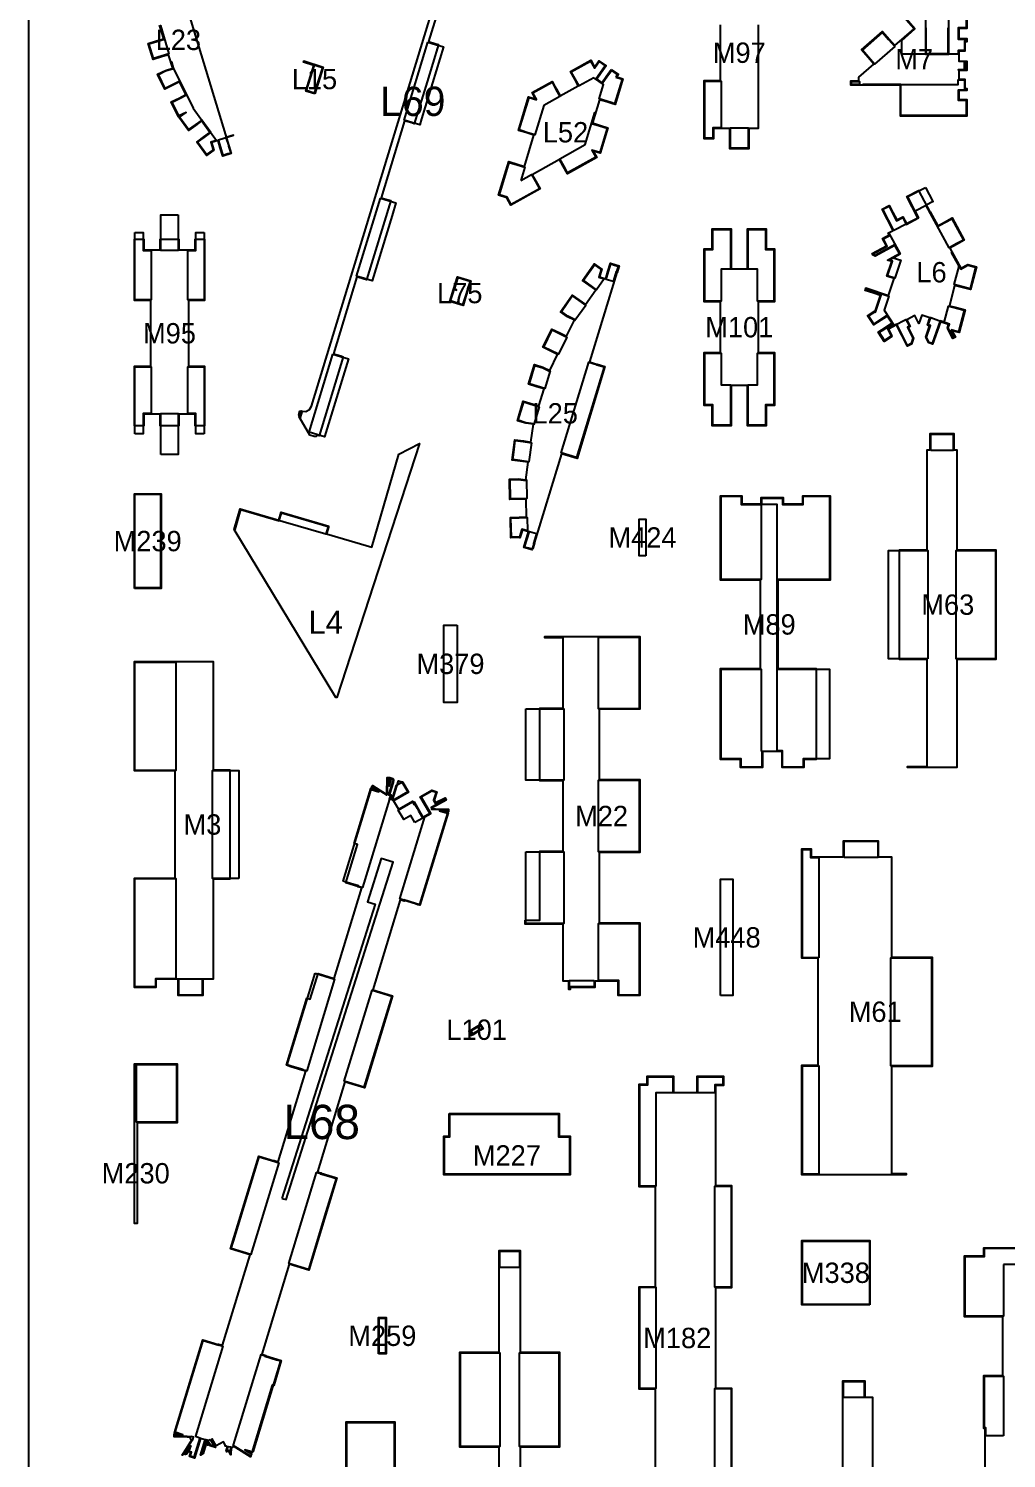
# Model space of a CAD drawing. Header units: millimetres. Extents: x 0 to 500, y 0 to 700.
# Drawn here: x 0 to 120.1, y 348.2 to 523.8 of the extents above; entities that cross this region are included whole.
import ezdxf
from ezdxf.enums import TextEntityAlignment as Align

# ---------------------------------------------------------------- set-up
doc = ezdxf.new("R2010")
doc.units = ezdxf.units.MM
for name, color, linetype in [('CORTE', 1, 'Continuous'), ('GRABADO', 5, 'Continuous'), ('HOJA', 8, 'Continuous')]:
    doc.layers.add(name, color=color, linetype=linetype)

msp = doc.modelspace()

# ---------------------------------------------------------------- linework, layer by layer
at = {"layer": 'CORTE'}
for points in [[(52.03, 531.62), (49.15, 522.17), (50.04, 521.9), (50.34, 521.81), (48.95, 517.24), (47.38, 512.08), (47.07, 512.18), (46.19, 512.45), (43.31, 503), (44.19, 502.73), (44.5, 502.64), (41.53, 492.91), (41.23, 493.01), (40.34, 493.28), (37.47, 483.84), (38.35, 483.57), (38.66, 483.47), (35.69, 473.74), (35.44, 473.82), (35.36, 473.7), (35.32, 473.67), (35.1, 473.68), (34.54, 473.85), (33.25, 476.09), (33.47, 476.81), (33.6, 476.77), (34.08, 476.76), (34.51, 476.98), (34.76, 477.4), (58.82, 556.35)], [(16.8, 534.99), (24.9, 508.43), (23.85, 508.11), (23.54, 509.14), (23.27, 510.02), (22.48, 509.78), (22.77, 508.85), (21.85, 508.19), (20.66, 509.84), (20.66, 509.84), (21.53, 510.47), (22.28, 511.01), (21.26, 512.43), (20.51, 511.89), (19.64, 511.26), (18.45, 512.91), (18.58, 513.01), (18.43, 512.94), (17.53, 514.77), (18.49, 515.24), (19.32, 515.66), (18.55, 517.22), (17.72, 516.81), (16.75, 516.33), (15.85, 518.16), (16.82, 518.64), (17.71, 518.91), (17.2, 520.57), (16.31, 520.31), (15.29, 519.99), (14.69, 521.94), (15.72, 522.26), (16.6, 522.53), (16.1, 524.19)], [(115.27, 527.12), (115.27, 523.77), (114.27, 523.77), (114.27, 522.54), (115.27, 522.54), (115.27, 522.14), (115.04, 522.14), (115.04, 521), (114.27, 521), (114.27, 519.76), (115.27, 519.76), (115.27, 519.69), (115.27, 518.64), (114.27, 518.64), (114.27, 517.55), (115.04, 517.55), (115.04, 516.42), (115.27, 516.42), (115.27, 516.15), (114.27, 516.15), (114.27, 515.06), (115.27, 515.06), (115.27, 513), (107.1, 513), (107.1, 514.98), (107.1, 516.82), (101, 516.82), (101, 517.34), (101.45, 517.34), (101.45, 517.34), (101.45, 517.34), (101.48, 517.34), (101.49, 517.34), (102, 517.34), (102, 517.81), (103.84, 519.42), (103.13, 520.23), (102.32, 521.15), (104.91, 523.41), (105.72, 522.49), (106.42, 521.68), (108.79, 523.74), (107.2, 525.56)], [(89.63, 524.23), (89.63, 511.51), (88.47, 511.51), (88.47, 509), (86.16, 509), (86.16, 511.51), (86.16, 511.51), (84.15, 511.51), (84.15, 510.25), (83, 510.25), (83, 517.39), (85, 517.39), (85, 524.23)], [(110.25, 523.85), (110.25, 520.72), (112.99, 520.72), (112.99, 523.85)], [(77, 344.37), (77, 356.65), (75, 356.65), (75, 369.24), (77, 369.24), (77, 381.53), (75, 381.53), (75, 394.11), (76, 394.11), (76, 395.11), (79.22, 395.11), (79.22, 393.11), (82.15, 393.11), (82.15, 395.11), (85.37, 395.11), (85.37, 393.96), (84.37, 393.96), (84.37, 381.68), (86.37, 381.68), (86.37, 369.09), (84.37, 369.09), (84.37, 356.8), (86.37, 356.8), (86.37, 344.22)], [(57.83, 338.18), (57.83, 349.53), (53, 349.53), (53, 361.19), (57.83, 361.19), (57.83, 371.69), (57.83, 371.69), (57.83, 373.69), (60.4, 373.69), (60.4, 371.69), (60.4, 371.69), (60.4, 361.19), (65.23, 361.19), (65.23, 349.53), (60.4, 349.53), (60.4, 338.18)], [(117.54, 327.79), (117.54, 351.85), (117.35, 351.85), (117.35, 358.34), (119.69, 358.34), (119.69, 365.54), (117.42, 365.54), (115, 365.54), (115, 373.04), (117.35, 373.04), (117.35, 374.04), (121.39, 374.04)], [(100.04, 345.19), (100.04, 355.69), (100.05, 355.69), (100.05, 357.69), (102.73, 357.69), (102.73, 355.69), (103.66, 355.69), (103.66, 345.19)]]:
    msp.add_lwpolyline(points, dxfattribs=at)
for points in [[(71.59, 518.75), (72.47, 518.13), (72.26, 517.83), (73, 517.61), (72.05, 514.46), (71.66, 514.58), (71.02, 514.77), (70.13, 515.04), (69.26, 512.18), (70.15, 511.91), (71.18, 511.6), (70.22, 508.46), (69.37, 508.72), (69.8, 507.94), (66.19, 505.94), (65.67, 506.88), (65.22, 507.68), (61.88, 505.83), (62.33, 505.02), (62.85, 504.08), (59.25, 502.08), (58.74, 502.99), (57.74, 503.3), (59, 507.43), (60.03, 507.11), (60.92, 506.84), (62.09, 510.68), (61.2, 510.95), (60.63, 511.13), (60.17, 511.27), (61.43, 515.39), (62.28, 515.13), (61.85, 515.91), (64.34, 517.28), (64.67, 516.68), (64.86, 516.34), (65.31, 515.53), (67.53, 516.76), (67.09, 517.57), (66.57, 518.51), (69.06, 519.88), (69.52, 519.04), (70.07, 519.82), (70.95, 519.2), (70.33, 518.32), (69.8, 517.56), (70.43, 517.12), (70.97, 517.87), (71.59, 518.75)], [(35.15, 515.76), (34.06, 516.1), (35.04, 519.25), (33.76, 519.65), (33.8, 519.8), (36.18, 519.05), (35.15, 515.76)], [(104.01, 489.04), (104.65, 490.99), (103.72, 491.3), (102.76, 491.62), (102.86, 491.93), (105.65, 491), (106.33, 493.06), (105.44, 493.36), (106.04, 495.17), (105.53, 495.34), (106.18, 495.7), (106.18, 495.7), (106.98, 496.13), (106.43, 497.15), (104.01, 495.84), (103.75, 495.93), (103.64, 496.13), (105.4, 497.08), (104.91, 497.99), (105.73, 498.43), (105.6, 498.68), (105.63, 498.7), (105.63, 498.7), (106.2, 498.99), (104.86, 501.61), (105.74, 502.06), (106.18, 501.2), (106.18, 501.2), (106.65, 500.28), (107.42, 500.67), (107.85, 499.84), (109.23, 500.54), (107.9, 503.16), (109.32, 503.88), (110.74, 501.26), (110.78, 501.27), (111.7, 499.56), (112.52, 500), (113.46, 500.52), (114.95, 497.77), (114, 497.26), (113.19, 496.82), (114.54, 494.34), (115.37, 494.8), (116.44, 494.52), (115.71, 491.72), (113.77, 492.23), (113.12, 489.73), (114.01, 489.5), (115.05, 489.22), (114.32, 486.43), (113.44, 486.66), (113.86, 485.86), (113.56, 485.7), (112.88, 486.99), (113.03, 487.41), (112.03, 487.77), (111.04, 485), (110.59, 485.16), (110.22, 485.89), (110.7, 487.24), (110.43, 487.34), (110.74, 488.23), (109.74, 488.58), (109.37, 487.55), (108.87, 488.53), (107.88, 488.02), (108.31, 487.19), (108.06, 487.06), (108.73, 485.75), (108.47, 485.02), (107.96, 484.76), (106.62, 487.38), (105.63, 486.87), (106.05, 486.04), (106.03, 486.02), (106.05, 485.97), (105.12, 485.36), (104.39, 486.49), (104.81, 486.77), (106.06, 487.59), (105.49, 488.46), (103.81, 487.37), (103.08, 488.5), (103.94, 489.06), (104.01, 489.04)], [(84, 477.47), (83, 477.47), (83, 483.99), (85, 483.99), (85, 490.21), (83, 490.21), (83, 496.73), (84, 496.73), (84, 499.17), (86.31, 499.17), (86.31, 494.28), (88.32, 494.28), (88.32, 499.17), (90.63, 499.17), (90.63, 496.73), (91.63, 496.73), (91.63, 490.21), (89.63, 490.21), (89.63, 483.99), (91.63, 483.99), (91.63, 477.47), (90.63, 477.47), (90.63, 475), (88.32, 475), (88.32, 479.94), (86.31, 479.94), (86.31, 475), (84, 475), (84, 477.47)], [(15, 482.3), (15, 490.39), (13, 490.39), (13, 497.89), (14.15, 497.89), (14.15, 496.6), (16.16, 496.6), (16.16, 497.89), (18.47, 497.89), (18.47, 496.6), (20.48, 496.6), (20.48, 497.89), (21.63, 497.89), (21.63, 490.39), (19.63, 490.39), (19.63, 482.3), (21.63, 482.3), (21.63, 475), (20.48, 475), (20.48, 476.42), (18.47, 476.42), (18.47, 475), (16.16, 475), (16.16, 476.42), (14.15, 476.42), (14.15, 475), (13, 475), (13, 482.3), (15, 482.3)], [(60.31, 461.26), (59.25, 461.24), (59.19, 463.74), (60.26, 463.76), (61.19, 463.78), (61.13, 465.98), (59.13, 465.93), (59.07, 468.43), (60.15, 468.46), (61.08, 468.33), (61.37, 470.51), (59.39, 470.78), (59.73, 473.26), (60.79, 473.12), (60.79, 473.12), (61.71, 472.99), (62.01, 475.17), (61.09, 475.3), (60.05, 475.61), (60.78, 478), (62.69, 477.42), (63.34, 479.52), (62.45, 479.79), (61.42, 480.11), (62.15, 482.5), (63.19, 482.18), (64.02, 481.77), (64.99, 483.75), (63.19, 484.63), (64.29, 486.87), (65.26, 486.4), (66.09, 485.99), (67.06, 487.97), (66.22, 488.38), (65.34, 489), (66.79, 491.04), (67.61, 490.46), (67.61, 490.46), (68.42, 489.89), (69.69, 491.68), (68.06, 492.84), (69.5, 494.88), (70.36, 494.27), (70.44, 494.27), (70.14, 493.29), (70.91, 493.05), (71.18, 493.94), (71.49, 494.97), (72.55, 494.65), (72.29, 493.81), (72.25, 493.83), (68.9, 482.84), (69.78, 482.57), (69.84, 482.55), (70.81, 482.26), (67.38, 470.98), (65.46, 471.56), (62.12, 460.58), (62.16, 460.56), (61.96, 459.9), (61.91, 459.92), (61.86, 459.74), (60.85, 460.05), (61.43, 461.97), (60.66, 462.2), (60.37, 461.24), (60.31, 461.26)], [(51.76, 490.27), (52.22, 491.73), (52.22, 491.73), (52.71, 493.3), (54.33, 492.79), (54.23, 492.5), (54, 491.77), (54, 491.74), (53.98, 491.7), (53.73, 490.89), (53.73, 490.89), (53.37, 489.76), (51.76, 490.27)], [(36.89, 462.67), (36.61, 461.71), (42.18, 460.09), (45.5, 471.51), (48.02, 472.8), (37.85, 441.63), (37.76, 441.6), (25.25, 462.24), (25.99, 464.8), (30.75, 463.41), (31.03, 464.37), (36.89, 462.67)], [(114.03, 446.29), (114.03, 433), (107.98, 433), (107.98, 433.15), (110.4, 433.15), (110.4, 446.29), (107, 446.29), (107, 459.74), (110.4, 459.74), (110.4, 472.03), (110.75, 472.03), (110.75, 474.03), (113.67, 474.03), (113.67, 472.03), (114.03, 472.03), (114.03, 459.74), (118.85, 459.74), (118.85, 446.29), (114.03, 446.29)], [(13, 455), (13, 466.65), (16.27, 466.65), (16.27, 455), (13, 455)], [(95.25, 434), (95.25, 433), (92.56, 433), (92.56, 435), (90.16, 435), (90.16, 433), (87.47, 433), (87.47, 434), (85, 434), (85, 445.16), (89.93, 445.16), (89.93, 456.01), (85, 456.01), (85, 466.4), (87.62, 466.4), (87.62, 465.4), (90.01, 465.4), (90.01, 466.17), (92.71, 466.17), (92.71, 465.4), (95.1, 465.4), (95.1, 466.4), (98.46, 466.4), (98.46, 456.01), (92.05, 456.01), (92.05, 445.16), (96.77, 445.16), (96.77, 434), (95.25, 434)], [(75.84, 459), (75, 459), (75, 463.53), (75.84, 463.53), (75.84, 459)], [(52.65, 450.51), (52.65, 441), (51, 441), (51, 450.51), (52.65, 450.51)], [(61, 414.25), (62.82, 414.25), (62.82, 422.73), (65.69, 422.73), (65.69, 431.38), (62.82, 431.38), (62.82, 440.32), (65.69, 440.32), (65.69, 448.96), (63.42, 448.96), (63.42, 449.11), (71.28, 449.11), (75.09, 449.11), (75.09, 440.17), (70.11, 440.17), (70.11, 431.53), (75.09, 431.53), (75.09, 422.58), (70.11, 422.58), (70.11, 413.94), (75.09, 413.94), (75.09, 405), (72.45, 405), (72.45, 406.77), (69.56, 406.77), (69.56, 406), (66.53, 406), (66.53, 405.77), (66.38, 405.77), (66.38, 406.77), (65.69, 406.77), (65.69, 413.79), (61, 413.79), (61, 414.25)], [(22.69, 419.29), (22.69, 407), (21.41, 407), (21.41, 405), (18.38, 405), (18.38, 407), (15.65, 407), (15.65, 406), (13, 406), (13, 419.44), (18, 419.44), (18, 432.59), (13, 432.59), (13, 446.03), (16.73, 446.03), (22.69, 446.03), (22.69, 432.74), (24.72, 432.74), (24.72, 419.29), (22.69, 419.29)], [(19.3, 348.81), (18.88, 348.57), (19.38, 349.37), (20.05, 350.44), (19.95, 350.5), (19.88, 350.63), (19.88, 350.75), (19.47, 350.76), (17.88, 350.82), (17.9, 351.18), (18.4, 351.17), (17.92, 351.31), (21.4, 362.74), (23.31, 362.16), (23.33, 362.2), (23.82, 362.05), (27.21, 373.17), (24.8, 373.9), (28.27, 385.3), (30.19, 384.72), (30.19, 384.73), (30.68, 384.58), (34.07, 395.7), (33.58, 395.85), (33.58, 395.86), (32.23, 396.27), (31.67, 396.44), (34.18, 404.68), (34.6, 404.55), (35.56, 407.71), (37.55, 407.1), (40.94, 418.22), (40.44, 418.37), (40.46, 418.42), (38.97, 418.87), (40.4, 423.57), (39.98, 423.7), (42.03, 430.43), (42.51, 430.28), (42.08, 430.55), (42.25, 430.82), (43.95, 429.76), (43.97, 429.79), (44, 429.79), (44, 429.8), (44, 429.8), (44.07, 431.79), (44.39, 431.78), (44.38, 431.27), (44.52, 431.76), (44.67, 431.71), (44.84, 431.42), (44.77, 431.17), (44.77, 431.17), (44.33, 429.73), (44.55, 429.66), (44.4, 429.17), (44.65, 429.09), (45.18, 430.84), (45.94, 431.27), (46.69, 429.98), (44.85, 428.92), (45.44, 427.88), (47.15, 428.87), (47.36, 428.8), (47.79, 428.05), (47.99, 427.71), (48.45, 426.91), (49.29, 427.4), (48.12, 429.43), (49.52, 430.23), (50.16, 430.04), (49.84, 429), (50.01, 428.7), (51.16, 429.31), (51.32, 429.01), (50.11, 428.37), (49.56, 428.07), (49.58, 428.03), (49.58, 427.98), (49.99, 427.96), (51.58, 427.91), (51.57, 427.57), (51.06, 427.59), (51.54, 427.44), (48.08, 416.09), (47.84, 416.16), (47.52, 416.26), (46.17, 416.67), (46.16, 416.62), (45.66, 416.77), (42.3, 405.72), (44.7, 404.99), (41.25, 393.67), (39.34, 394.25), (39.33, 394.24), (38.84, 394.39), (35.48, 383.34), (35.97, 383.19), (35.96, 383.18), (37.31, 382.77), (37.88, 382.6), (34.43, 371.27), (32.02, 372.01), (28.65, 360.96), (29.15, 360.81), (29.13, 360.76), (30.48, 360.35), (31.05, 360.18), (30.11, 357.1), (29.93, 357.15), (27.41, 348.88), (27.1, 348.97), (27.38, 348.8), (27.25, 348.36), (25.16, 349.66), (25.06, 349.5), (24.87, 349.5), (24.84, 348.6), (24.64, 348.95), (24.65, 348.98), (24.61, 349), (24.59, 349.04), (24.54, 349.02), (24.28, 349.1), (24.43, 349.59), (24.09, 349.69), (24.18, 349.75), (23.93, 350.19), (23.06, 349.69), (22.56, 350.55), (22.41, 350.46), (22.96, 349.5), (22.29, 349.71), (21.99, 350.22), (21.83, 350.13), (22.04, 349.78), (21.78, 349.86), (21.44, 348.75), (21.13, 348.57), (21.69, 350.43), (21.1, 350.61), (20.37, 348.2), (19.77, 348.38), (19.92, 348.87), (19.64, 348.96), (19.71, 349.19), (19.38, 348.67), (19.3, 348.81)], [(96.65, 383), (96.65, 383), (95, 383), (95, 396.44), (97, 396.44), (97, 409.59), (95, 409.59), (95, 423.03), (96.15, 423.03), (96.15, 422.03), (100.12, 422.03), (100.12, 424.03), (104.39, 424.03), (104.39, 422.03), (106.02, 422.03), (106.02, 409.74), (111.02, 409.74), (111.02, 396.29), (106.02, 396.29), (106.02, 383.15), (107.82, 383.15), (107.82, 383), (96.65, 383)], [(31.13, 380.1), (31.64, 379.94), (44.78, 421.37), (43.33, 421.83), (41.65, 416.53), (42.59, 416.23), (31.13, 380.1)], [(85, 405), (85, 419.3), (86.52, 419.3), (86.52, 405), (85, 405)], [(54.9, 400.38), (54.57, 400.19), (54.4, 400.1), (54.33, 400.23), (54.49, 400.32), (54.34, 400.59), (54.17, 400.49), (54.1, 400.62), (54.26, 400.72), (54.6, 400.91), (55.01, 401.15), (55.53, 401.45), (55.83, 400.92), (54.9, 400.38)], [(13.32, 389.36), (13.32, 377), (13, 377), (13, 396.61), (18.25, 396.61), (18.25, 389.36), (13.32, 389.36)], [(51.66, 390.51), (65.18, 390.51), (65.18, 387.74), (66.52, 387.74), (66.52, 383), (51, 383), (51, 387.74), (51.66, 387.74), (51.66, 390.51)], [(103.37, 367), (102.13, 367), (99.83, 367), (95, 367), (95, 374.92), (95.61, 374.92), (103.37, 374.92), (103.37, 367)], [(43, 361), (43, 365.45), (43.92, 365.45), (43.92, 361), (43, 361)], [(39, 341), (39, 352.65), (44.99, 352.65), (44.99, 341), (39, 341)]]:
    msp.add_lwpolyline(points, close=True, dxfattribs=at)
at = {"layer": 'GRABADO'}
for points in [[(110.17, 527.05), (110.17, 525.83), (110.17, 523.85), (110.17, 520.64), (113.07, 520.64), (113.07, 523.85), (113.07, 526.34), (113.07, 527.05), (115.19, 527.05), (115.19, 523.85), (114.19, 523.85), (114.19, 522.46), (115.19, 522.46), (115.19, 522.21), (114.97, 522.21), (114.97, 521.07), (114.19, 521.07), (114.19, 520.64), (107.27, 520.64), (107.27, 522.32), (108.89, 523.73), (107.27, 525.59), (107.27, 527.05), (110.17, 527.05)], [(14.78, 521.9), (15.74, 522.19), (16.7, 522.48), (16.19, 524.15), (17.25, 520.67), (16.29, 520.38), (15.34, 520.09), (14.81, 521.82), (14.78, 521.9)], [(49.06, 522.12), (50.01, 521.83), (50.97, 521.54), (48.27, 512.68), (48.05, 511.96), (47.09, 512.25), (46.14, 512.54), (49.06, 522.12)], [(104.9, 523.3), (105.66, 522.44), (106.42, 521.57), (103.94, 519.41), (103.19, 520.28), (102.43, 521.14), (104.9, 523.3)], [(22.68, 508.88), (21.87, 508.29), (20.76, 509.83), (21.57, 510.41), (22.38, 511), (21.28, 512.53), (20.47, 511.95), (19.66, 511.36), (18.55, 512.9), (19.36, 513.48), (19.36, 513.48), (19.36, 513.48), (18.47, 513.04), (17.63, 514.73), (18.52, 515.18), (19.42, 515.62), (18.58, 517.32), (17.68, 516.87), (16.79, 516.43), (15.95, 518.12), (16.84, 518.57), (17.8, 518.86), (17.55, 519.67), (17.78, 518.94), (20.22, 514), (23.07, 510.04), (22.39, 509.83), (22.68, 508.88), (22.68, 508.88), (22.68, 508.88)], [(34.15, 516.15), (35.13, 519.3), (34.14, 519.61), (36.09, 519), (35.1, 515.85), (34.15, 516.15)], [(72.14, 517.79), (72.91, 517.56), (72, 514.55), (71.68, 514.65), (71.04, 514.85), (70.08, 515.14), (70.62, 516.89), (69.44, 517.72), (67.63, 516.73), (67.15, 517.6), (66.67, 518.48), (69.03, 519.78), (69.51, 518.9), (70.09, 519.72), (70.84, 519.18), (70.27, 518.36), (69.69, 517.55), (70.45, 517.01), (71.03, 517.83), (71.6, 518.64), (72.36, 518.11), (72.14, 517.79)], [(114.97, 519.08), (114.97, 519.69), (115.19, 519.69), (115.19, 519.69), (115.19, 518.72), (114.19, 518.72), (114.97, 518.72), (114.97, 519.08)], [(62.44, 515.01), (61.96, 515.89), (64.31, 517.18), (64.61, 516.64), (64.79, 516.31), (65.28, 515.43), (63.28, 514.33), (62.18, 510.73), (61.22, 511.02), (60.65, 511.2), (60.27, 511.32), (61.48, 515.3), (62.44, 515.01)], [(83.08, 510.33), (83.08, 517.32), (84.08, 517.32), (85.08, 517.32), (85.08, 511.58), (84.08, 511.58), (84.08, 510.33), (83.08, 510.33)], [(102.08, 516.89), (101.08, 516.89), (101.08, 517.26), (101.46, 517.26), (101.47, 517.25), (101.48, 517.26), (102.08, 517.26), (102.08, 516.89)], [(107.17, 513.08), (107.17, 514.98), (107.17, 516.89), (102.48, 516.89), (114.19, 516.89), (114.19, 517.47), (114.97, 517.47), (114.97, 516.35), (115.19, 516.35), (115.19, 516.23), (114.19, 516.23), (114.19, 514.98), (115.19, 514.98), (115.19, 513.08), (114.67, 513.08), (107.17, 513.08)], [(70.17, 508.55), (69.21, 508.84), (69.21, 508.84), (69.21, 508.84), (69.7, 507.97), (66.22, 506.04), (65.74, 506.91), (65.25, 507.79), (68.37, 509.52), (69.57, 513.45), (69.17, 512.13), (70.12, 511.84), (71.08, 511.55), (70.17, 508.55)], [(86.23, 509.07), (86.23, 510.33), (86.23, 511.58), (88.39, 511.58), (88.39, 510.33), (88.39, 509.07), (86.23, 509.07)], [(24.49, 508.38), (23.9, 508.2), (23.61, 509.16), (23.32, 510.12), (25.18, 510.68), (24.25, 510.4), (24.54, 509.44), (24.57, 509.34), (24.83, 508.49), (24.49, 508.38)], [(60.47, 505.13), (61.78, 505.86), (62.27, 504.98), (62.75, 504.11), (59.28, 502.18), (58.79, 503.06), (57.84, 503.35), (59.05, 507.33), (60.01, 507.04), (60.97, 506.75), (60.47, 505.13)], [(110.2, 504.25), (111.08, 502.52), (111.08, 502.52), (111.14, 502.55), (111.14, 502.55), (110.26, 502.07), (111.67, 499.46), (112.55, 499.94), (112.55, 499.94), (113.43, 500.42), (113.96, 499.44), (114.85, 497.8), (113.97, 497.33), (113.09, 496.85), (110.27, 502.04), (108.91, 501.34), (109.33, 500.51), (108, 503.13), (110.2, 504.25)], [(43.22, 502.95), (44.17, 502.66), (45.13, 502.37), (44.65, 500.8), (42.21, 492.79), (41.25, 493.08), (40.29, 493.37), (43.22, 502.95)], [(18.39, 500.89), (18.39, 498.71), (18.39, 496.53), (16.23, 496.53), (16.23, 498.71), (16.23, 500.89), (18.39, 500.89)], [(106.3, 498.96), (104.96, 501.58), (105.71, 501.96), (106.13, 501.12), (106.13, 501.12), (106.62, 500.18), (107.39, 500.57), (107.82, 499.73), (109.33, 500.51), (106.3, 498.96)], [(83.08, 496.65), (84.08, 496.65), (84.08, 499.1), (86.23, 499.1), (86.23, 496.65), (86.23, 494.21), (85.08, 494.21), (85.08, 490.28), (84.08, 490.28), (83.08, 490.28), (83.08, 496.65)], [(90.55, 499.1), (90.55, 496.65), (91.55, 496.65), (91.55, 490.28), (90.55, 490.28), (89.55, 490.28), (89.55, 494.21), (88.39, 494.21), (88.39, 496.65), (88.39, 499.1), (90.55, 499.1)], [(13.07, 498.71), (14.07, 498.71), (14.07, 496.53), (15.07, 496.53), (15.07, 490.47), (14.07, 490.47), (13.07, 490.47), (13.07, 498.71)], [(21.55, 498.71), (21.55, 490.47), (20.55, 490.47), (19.55, 490.47), (19.55, 496.53), (20.55, 496.53), (20.55, 498.71), (21.55, 498.71)], [(107.08, 496.1), (106.46, 497.25), (104.01, 495.92), (103.8, 495.99), (103.74, 496.1), (105.5, 497.05), (105.01, 497.96), (105.83, 498.4), (105.7, 498.65), (105.7, 498.65), (107.08, 496.1)], [(106.2, 495.62), (107.15, 495.31), (106.42, 493.11), (105.53, 493.4), (106.13, 495.22), (105.71, 495.36), (106.2, 495.62), (106.2, 495.62), (106.2, 495.62), (107.08, 496.1), (106.2, 495.62)], [(116.35, 494.46), (115.66, 491.82), (113.72, 492.33), (114.32, 494.59), (113.4, 496.28), (114.51, 494.24), (115.38, 494.72), (116.35, 494.46)], [(69.52, 494.77), (70.33, 494.2), (70.04, 493.24), (70.73, 493.03), (69.79, 491.7), (68.16, 492.86), (69.52, 494.77)], [(72, 494.73), (72.45, 494.6), (72.24, 493.91), (72.2, 493.92), (71.82, 492.7), (70.96, 492.96), (71.25, 493.92), (71.54, 494.87), (72, 494.73)], [(52.76, 493.21), (54.23, 492.74), (54.16, 492.52), (53.93, 491.79), (53.92, 491.76), (53.92, 491.76), (53.91, 491.73), (53.63, 490.84), (53.63, 490.84), (53.32, 489.85), (51.85, 490.32), (52.16, 491.3), (52.3, 491.75), (52.58, 491.66), (52.59, 491.69), (52.31, 491.78), (52.76, 493.21)], [(104.49, 486.47), (104.85, 486.71), (106.16, 487.56), (105.51, 488.57), (103.84, 487.47), (103.18, 488.48), (103.95, 488.98), (104.06, 488.94), (104.75, 491.04), (103.74, 491.37), (103.74, 491.37), (102.85, 491.66), (102.91, 491.83), (105.7, 490.91), (105.12, 489.17), (106.33, 487.31), (107.78, 488.05), (108.21, 487.22), (107.96, 487.09), (108.64, 485.74), (108.41, 485.08), (107.99, 484.86), (106.65, 487.48), (105.53, 486.91), (105.95, 486.07), (105.93, 486.06), (105.96, 486), (105.14, 485.47), (104.49, 486.47)], [(65.45, 489.02), (66.8, 490.94), (67.62, 490.36), (68.44, 489.78), (67.12, 487.93), (67.16, 488), (66.26, 488.44), (65.45, 489.02)], [(113.3, 486.78), (113.76, 485.9), (113.59, 485.81), (112.96, 487), (113.12, 487.45), (111.98, 487.86), (110.99, 485.09), (110.65, 485.22), (110.3, 485.89), (110.8, 487.29), (110.52, 487.39), (110.84, 488.27), (112.5, 487.68), (113.03, 489.68), (113.99, 489.43), (114.96, 489.17), (114.26, 486.53), (113.3, 486.78)], [(64.33, 486.77), (65.23, 486.33), (66.12, 485.89), (65.09, 483.78), (63.29, 484.66), (64.33, 486.77)], [(37.37, 483.79), (38.33, 483.49), (39.29, 483.2), (36.37, 473.62), (35.41, 473.91), (34.45, 474.2), (37.37, 483.79)], [(84.08, 475.07), (84.08, 477.55), (83.08, 477.55), (83.08, 483.92), (84.08, 483.92), (85.08, 483.92), (85.08, 480.02), (86.23, 480.02), (86.23, 477.55), (86.23, 475.07), (84.08, 475.07)], [(88.39, 475.07), (88.39, 477.55), (88.39, 480.02), (89.55, 480.02), (89.55, 483.92), (90.55, 483.92), (91.55, 483.92), (91.55, 477.55), (90.55, 477.55), (90.55, 475.07), (88.39, 475.07)], [(13.07, 473.99), (13.07, 482.23), (14.07, 482.23), (15.07, 482.23), (15.07, 476.5), (14.07, 476.5), (14.07, 473.99), (13.07, 473.99)], [(21.55, 473.99), (20.55, 473.99), (20.55, 476.5), (19.55, 476.5), (19.55, 482.23), (20.55, 482.23), (21.55, 482.23), (21.55, 473.99)], [(62.2, 482.4), (63.16, 482.11), (64.06, 481.67), (64.09, 481.74), (63.43, 479.57), (62.47, 479.86), (61.52, 480.16), (62.2, 482.4)], [(67.33, 471.08), (65.41, 471.66), (68.81, 482.79), (69.76, 482.5), (69.82, 482.48), (70.72, 482.21), (67.33, 471.08)], [(60.15, 475.66), (60.83, 477.91), (62.74, 477.33), (62.08, 475.15), (62.09, 475.23), (61.1, 475.37), (60.15, 475.66)], [(16.23, 471.48), (16.23, 473.99), (16.23, 476.5), (18.39, 476.5), (18.39, 473.99), (18.39, 471.48), (16.23, 471.48)], [(33.38, 476.02), (33.41, 475.95), (33.2, 476.32), (33.34, 476.77), (33.58, 476.7), (33.58, 476.7), (33.38, 476.02)], [(59.56, 471.44), (59.79, 473.18), (60.78, 473.04), (61.78, 472.91), (61.46, 470.58), (59.48, 470.85), (59.56, 471.44)], [(110.83, 471.96), (110.83, 472.96), (110.83, 473.96), (113.6, 473.96), (113.6, 472.96), (113.6, 471.96), (110.83, 471.96)], [(59.15, 468.36), (60.15, 468.38), (61.14, 468.25), (61.15, 468.33), (61.21, 466.06), (59.21, 466.01), (59.15, 468.36)], [(13.07, 466.58), (14.68, 466.58), (16.19, 466.58), (16.19, 455.08), (14.68, 455.08), (13.07, 455.08), (13.07, 466.58)], [(85.08, 466.33), (87.54, 466.33), (87.54, 465.33), (90.01, 465.33), (90.01, 456.09), (87.54, 456.09), (85.08, 456.09), (85.08, 466.33)], [(98.38, 456.09), (91.97, 456.09), (91.97, 445.08), (98.38, 445.08), (98.38, 434.07), (98.38, 434.07), (95.18, 434.07), (95.18, 434.07), (95.18, 433.07), (92.63, 433.07), (92.63, 434.07), (92.63, 435.07), (91.97, 435.07), (91.97, 465.33), (90.09, 465.33), (90.09, 466.1), (92.63, 466.1), (92.63, 465.33), (95.18, 465.33), (95.18, 466.33), (98.38, 466.33), (98.38, 456.09)], [(26.05, 464.7), (25.33, 462.25), (25.33, 462.25), (26.05, 464.7), (30.8, 463.32), (31.08, 464.28), (36.79, 462.62), (36.51, 461.66), (26.05, 464.7)], [(59.32, 461.31), (59.26, 463.66), (60.26, 463.69), (61.26, 463.71), (61.3, 462.08), (60.61, 462.29), (60.32, 461.34), (59.32, 461.31)], [(61.4, 459.96), (60.94, 460.1), (61.53, 462.02), (62.39, 461.75), (62.02, 460.53), (62.07, 460.51), (61.86, 459.82), (61.4, 459.96)], [(110.47, 446.37), (108.06, 446.37), (105.64, 446.37), (105.64, 459.66), (108.06, 459.66), (110.47, 459.66), (110.47, 446.37)], [(118.78, 446.37), (116.37, 446.37), (113.95, 446.37), (113.95, 459.66), (116.37, 459.66), (118.78, 459.66), (118.78, 446.37)], [(75.01, 440.24), (72.52, 440.24), (70.03, 440.24), (70.03, 449.04), (71.28, 449.04), (72.52, 449.04), (75.01, 449.04), (75.01, 440.24)], [(13.07, 445.96), (16.73, 445.96), (18.08, 445.96), (18.08, 432.66), (15.58, 432.66), (13.07, 432.66), (13.07, 445.96)], [(87.54, 433.07), (87.54, 434.07), (85.08, 434.07), (85.08, 445.08), (87.54, 445.08), (90.01, 445.08), (90.01, 435.07), (90.09, 435.07), (90.09, 434.07), (90.09, 433.07), (87.54, 433.07)], [(61.08, 440.24), (63.42, 440.24), (65.76, 440.24), (65.76, 431.45), (63.42, 431.45), (61.08, 431.45), (61.08, 440.24)], [(25.83, 419.37), (24.22, 419.37), (22.61, 419.37), (22.61, 432.66), (24.22, 432.66), (25.83, 432.66), (25.83, 419.37)], [(42.08, 430.33), (43.03, 430.04), (42.19, 430.57), (42.28, 430.72), (43.92, 429.69), (43.93, 429.68), (43.94, 429.68), (43.97, 429.66), (43.99, 429.68), (44.03, 429.67), (44.05, 429.72), (44.07, 429.71), (44.08, 429.76), (44.08, 429.76), (44.08, 429.77), (44.14, 431.71), (44.32, 431.71), (44.28, 430.71), (44.57, 431.66), (44.82, 431.59), (44.67, 431.1), (44.23, 429.68), (44.45, 429.61), (44.3, 429.12), (44.33, 429.11), (41.03, 418.27), (40.54, 418.42), (40.55, 418.47), (38.87, 418.98), (38.64, 419.05), (42.08, 430.33)], [(45.85, 431.27), (46.58, 430.01), (44.74, 428.95), (44.72, 428.99), (44.7, 429), (45.43, 431.4), (45.85, 431.27)], [(75.01, 422.66), (72.52, 422.66), (70.03, 422.66), (70.03, 431.45), (72.52, 431.45), (75.01, 431.45), (75.01, 422.66)], [(47.45, 426.25), (46.95, 427.12), (46.09, 426.62), (45.41, 427.78), (47.15, 428.78), (47.32, 428.48), (47.43, 428.54), (47.73, 428.02), (47.92, 427.68), (48.42, 426.81), (47.45, 426.25)], [(50.06, 429.99), (49.76, 428.99), (49.98, 428.6), (51.13, 429.21), (51.22, 429.04), (50.08, 428.43), (49.45, 428.1), (49.5, 428.01), (49.5, 427.9), (49.99, 427.89), (51.5, 427.83), (51.49, 427.65), (50.49, 427.68), (51.45, 427.39), (48.03, 416.18), (47.86, 416.23), (47.54, 416.33), (46.12, 416.76), (46.11, 416.72), (45.61, 416.87), (48.69, 426.96), (49.4, 427.37), (48.23, 429.4), (49.53, 430.15), (50.06, 429.99)], [(100.2, 421.96), (100.2, 422.96), (100.2, 423.96), (104.32, 423.96), (104.32, 422.96), (104.32, 421.96), (100.2, 421.96)], [(61.08, 422.66), (63.42, 422.66), (65.76, 422.66), (65.76, 413.87), (63.42, 413.87), (61.08, 413.87), (61.08, 422.66)], [(97.08, 409.66), (96.08, 409.66), (95.07, 409.66), (95.07, 422.96), (96.08, 422.96), (96.08, 422.96), (96.08, 421.96), (97.08, 421.96), (97.08, 409.66)], [(13.07, 406.07), (13.07, 419.37), (15.58, 419.37), (18.08, 419.37), (18.08, 407.07), (15.58, 407.07), (15.58, 406.07), (13.07, 406.07)], [(75.01, 405.07), (72.52, 405.07), (72.52, 406.85), (70.03, 406.85), (70.03, 413.87), (72.52, 413.87), (75.01, 413.87), (75.01, 405.07)], [(110.94, 396.37), (108.44, 396.37), (105.94, 396.37), (105.94, 409.66), (108.44, 409.66), (110.94, 409.66), (110.94, 396.37)], [(35.19, 407.74), (37.6, 407.01), (34.17, 395.75), (33.67, 395.9), (33.68, 395.91), (32.26, 396.34), (31.76, 396.49), (35.19, 407.74)], [(18.46, 405.07), (18.46, 406.07), (18.46, 407.07), (21.34, 407.07), (21.34, 406.07), (21.34, 405.07), (18.46, 405.07)], [(41.2, 393.76), (39.29, 394.34), (39.29, 394.33), (38.79, 394.48), (42.2, 405.67), (44.61, 404.94), (41.2, 393.76)], [(69.49, 406.85), (69.49, 406.07), (66.45, 406.07), (66.45, 405.85), (66.45, 405.85), (66.45, 406.85), (69.49, 406.85)], [(55.73, 400.95), (54.86, 400.45), (54.53, 400.26), (54.43, 400.2), (54.43, 400.2), (54.59, 400.29), (54.36, 400.69), (54.2, 400.6), (54.2, 400.6), (54.3, 400.65), (54.63, 400.85), (55.04, 401.08), (55.5, 401.34), (55.61, 401.15), (55.73, 400.95)], [(18.17, 389.44), (15.71, 389.44), (13.25, 389.44), (13.25, 396.53), (18.17, 396.53), (18.17, 389.44)], [(97.08, 383.07), (96.58, 383.07), (96.58, 383.07), (95.07, 383.07), (95.07, 396.37), (96.08, 396.37), (97.08, 396.37), (97.08, 383.07)], [(75.08, 394.04), (76.08, 394.04), (76.08, 395.04), (79.15, 395.04), (79.15, 394.04), (79.15, 393.04), (77.08, 393.04), (77.08, 381.6), (76.08, 381.6), (75.08, 381.6), (75.08, 394.04)], [(85.3, 395.04), (85.3, 394.04), (84.3, 394.04), (84.3, 393.04), (82.22, 393.04), (82.22, 394.04), (82.22, 395.04), (85.3, 395.04)], [(65.1, 390.43), (65.1, 389.05), (65.1, 387.66), (66.44, 387.66), (66.44, 385.49), (66.44, 383.07), (51.08, 383.07), (51.08, 385.49), (51.08, 387.66), (51.74, 387.66), (51.74, 389.05), (51.74, 390.43), (65.1, 390.43)], [(25.17, 374.84), (28.32, 385.21), (30.24, 384.63), (30.24, 384.63), (30.73, 384.48), (27.3, 373.22), (24.9, 373.95), (25.17, 374.84)], [(36.53, 378.44), (34.38, 371.37), (31.97, 372.1), (35.38, 383.29), (35.87, 383.14), (35.87, 383.13), (37.29, 382.7), (37.78, 382.55), (36.53, 378.44)], [(86.3, 369.17), (85.3, 369.17), (84.3, 369.17), (84.3, 381.6), (85.3, 381.6), (86.3, 381.6), (86.3, 369.17)], [(103.29, 370.96), (103.29, 367.07), (102.13, 367.07), (102.13, 367.07), (99.83, 367.07), (97.53, 367.07), (96.43, 367.07), (95.07, 367.07), (95.07, 374.84), (95.61, 374.84), (95.61, 374.84), (103.29, 374.84), (103.29, 370.96)], [(60.32, 373.62), (60.32, 372.62), (60.32, 371.62), (57.91, 371.62), (57.91, 372.62), (57.91, 373.62), (60.32, 373.62)], [(119.77, 371.96), (119.77, 365.62), (117.42, 365.62), (115.08, 365.62), (115.08, 372.96), (117.42, 372.96), (117.42, 373.96), (121.31, 373.96), (121.31, 372.96), (121.31, 371.96), (119.77, 371.96)], [(75.08, 369.17), (76.08, 369.17), (77.08, 369.17), (77.08, 356.73), (76.08, 356.73), (75.08, 356.73), (75.08, 369.17)], [(43.08, 365.37), (43.85, 365.37), (43.85, 361.07), (43.08, 361.07), (43.08, 365.37)], [(19.87, 348.43), (20.02, 348.92), (19.73, 349.01), (19.95, 349.72), (19.28, 348.65), (19.09, 348.76), (19.45, 349.33), (20.15, 350.46), (20.17, 350.45), (20.26, 350.75), (19.96, 350.84), (19.96, 350.82), (19.47, 350.84), (17.96, 350.89), (17.97, 351.11), (18.97, 351.07), (18.01, 351.36), (21.45, 362.65), (23.36, 362.06), (23.38, 362.11), (23.87, 361.96), (20.49, 350.87), (21.05, 350.7), (20.32, 348.29), (19.87, 348.43)], [(27.54, 348.92), (26.58, 349.21), (27.43, 348.68), (27.27, 348.43), (25.14, 349.76), (25.19, 349.84), (28.56, 360.91), (29.05, 360.76), (29.04, 360.71), (30.46, 360.28), (30.95, 360.13), (27.54, 348.92)], [(53.08, 361.11), (55.49, 361.11), (57.9, 361.11), (57.9, 349.61), (55.49, 349.61), (53.08, 349.61), (53.08, 361.11)], [(65.15, 349.61), (62.74, 349.61), (60.32, 349.61), (60.32, 361.11), (62.74, 361.11), (65.15, 361.11), (65.15, 349.61)], [(119.77, 350.92), (117.62, 350.92), (117.62, 351.92), (117.42, 351.92), (117.42, 358.27), (119.77, 358.27), (119.77, 350.92)], [(86.3, 344.29), (85.3, 344.29), (84.3, 344.29), (84.3, 356.73), (85.3, 356.73), (86.3, 356.73), (86.3, 344.29)], [(102.66, 357.62), (102.66, 356.62), (102.66, 355.62), (100.12, 355.62), (100.12, 356.62), (100.12, 357.62), (102.66, 357.62)], [(44.92, 341.07), (43.31, 341.07), (41.8, 341.07), (41.7, 341.07), (40.44, 341.07), (39.08, 341.07), (39.08, 352.58), (40.44, 352.58), (41.7, 352.58), (41.8, 352.58), (43.31, 352.58), (44.92, 352.58), (44.92, 341.07)], [(22.3, 350.49), (22.8, 349.63), (22.34, 349.77), (22.02, 350.33), (21.73, 350.16), (21.88, 349.91), (21.73, 349.96), (21.38, 348.8), (21.25, 348.73), (21.79, 350.48), (22.11, 350.38), (22.3, 350.49)], [(24.29, 349.71), (24.28, 349.72), (24.28, 349.72), (24.29, 349.71)], [(24.71, 349.59), (24.8, 349.58), (24.78, 348.87), (24.61, 349.15), (24.32, 348.98), (24.53, 349.64), (24.71, 349.59)]]:
    msp.add_lwpolyline(points, close=True, dxfattribs=at)
at = {"layer": 'HOJA'}
msp.add_lwpolyline([(0, 0), (500, 0), (500, 700), (0, 700)], close=True, dxfattribs=at)

# ---------------------------------------------------------------- texts
at = {"layer": 'GRABADO'}
for s, height, p in [('L23', 2.5, (18.4, 522.39)), ('M97', 2.5, (87.31, 520.81)), ('M7', 2.5, (108.8, 520)), ('L15', 2.5, (35.12, 517.58)), ('L69', 3.597, (47.2, 514.84)), ('L52', 2.5, (65.96, 511.04)), ('L6', 2.5, (110.93, 493.85)), ('L75', 2.5, (52.97, 491.29)), ('M101', 2.5, (87.31, 487.1)), ('M95', 2.5, (17.31, 486.35)), ('L25', 2.5, (64.7, 476.52)), ('M239', 2.5, (14.63, 460.83)), ('M424', 2.5, (75.42, 461.27)), ('M63', 2.5, (112.93, 453.02)), ('L4', 2.846, (36.5, 450.86)), ('M89', 2.5, (90.99, 450.59)), ('M379', 2.5, (51.83, 445.75)), ('M3', 2.5, (21.36, 426.02)), ('M22', 2.5, (70.39, 427.06)), ('M448', 2.5, (85.76, 412.15)), ('M61', 2.5, (104.01, 403.02)), ('L101', 2.5, (55.04, 400.81)), ('L68', 4.212, (36.01, 389.48)), ('M227', 2.5, (58.76, 385.37)), ('M230', 2.5, (13.16, 383.18)), ('M338', 2.5, (99.18, 370.96)), ('M259', 2.5, (43.46, 363.22)), ('M182', 2.5, (79.69, 362.95))]:
    msp.add_text(s, height=height, dxfattribs=at).set_placement(p, align=Align.MIDDLE_CENTER)

doc.saveas('drawing.dxf')
